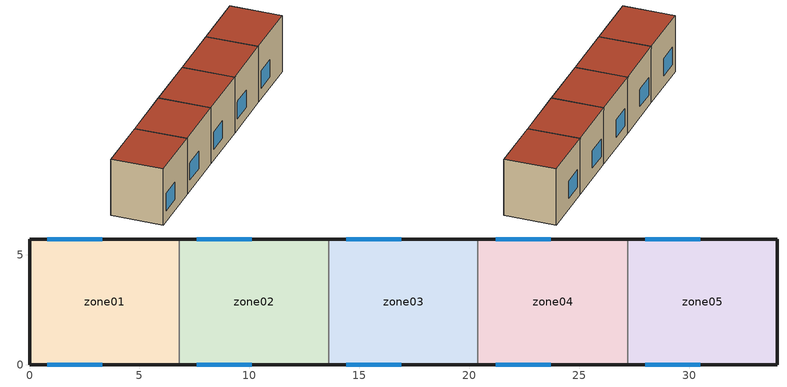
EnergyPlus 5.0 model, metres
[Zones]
zone01
 floor ground (GROUND_FLOOR): 6.8,5.7 6.8,0 0,0 0,5.7 z0
 wall outside (EXT_WALL): 6.8,5.7 0,5.7 0,0 6.8,0 z0:6.5
 wall to zone02 (ADJ_WALL): 6.8,0 6.8,5.7 z0:6.5
 window (EXT_WINDOW1): 0.8,0 3.3,0 / 3.3,5.7 0.8,5.7 z1.25:3.25
 roof outside (EXT_ROOF): 0,5.7 0,0 6.8,0 6.8,5.7 z6.5
zone02
 floor ground (GROUND_FLOOR): 13.6,5.7 13.6,0 6.8,0 6.8,5.7 z0
 wall outside (EXT_WALL): 13.6,5.7 6.8,5.7 / 6.8,0 13.6,0 z0:6.5
 wall to zone03 (ADJ_WALL): 13.6,0 13.6,5.7 z0:6.5
 wall to zone01 (ADJ_WALL): 6.8,5.7 6.8,0 z0:6.5
 window (EXT_WINDOW1): 7.6,0 10.1,0 / 10.1,5.7 7.6,5.7 z1.25:3.25
 roof outside (EXT_ROOF): 6.8,5.7 6.8,0 13.6,0 13.6,5.7 z6.5
zone03
 floor ground (GROUND_FLOOR): 20.4,5.7 20.4,0 13.6,0 13.6,5.7 z0
 wall outside (EXT_WALL): 20.4,5.7 13.6,5.7 / 13.6,0 20.4,0 z0:6.5
 wall to zone04 (ADJ_WALL): 20.4,0 20.4,5.7 z0:6.5
 wall to zone02 (ADJ_WALL): 13.6,5.7 13.6,0 z0:6.5
 window (EXT_WINDOW1): 14.4,0 16.9,0 / 16.9,5.7 14.4,5.7 z1.25:3.25
 roof outside (EXT_ROOF): 13.6,5.7 13.6,0 20.4,0 20.4,5.7 z6.5
zone04
 floor ground (GROUND_FLOOR): 27.2,5.7 27.2,0 20.4,0 20.4,5.7 z0
 wall outside (EXT_WALL): 27.2,5.7 20.4,5.7 / 20.4,0 27.2,0 z0:6.5
 wall to zone05 (ADJ_WALL): 27.2,0 27.2,5.7 z0:6.5
 wall to zone03 (ADJ_WALL): 20.4,5.7 20.4,0 z0:6.5
 window (EXT_WINDOW1): 21.2,0 23.7,0 / 23.7,5.7 21.2,5.7 z1.25:3.25
 roof outside (EXT_ROOF): 20.4,5.7 20.4,0 27.2,0 27.2,5.7 z6.5
zone05
 floor ground (GROUND_FLOOR): 34,5.7 34,0 27.2,0 27.2,5.7 z0
 wall outside (EXT_WALL): 27.2,0 34,0 34,5.7 27.2,5.7 z0:6.5
 wall to zone04 (ADJ_WALL): 27.2,5.7 27.2,0 z0:6.5
 window (EXT_WINDOW1): 28,0 30.5,0 / 30.5,5.7 28,5.7 z1.25:3.25
 roof outside (EXT_ROOF): 27.2,5.7 27.2,0 34,0 34,5.7 z6.5
[Building]
TRNSYS18: North Axis {deg}=0; Terrain=City; Loads Convergence Tolerance Value=0; Temperature Convergence Tolerance Value {deltaC}=0; Solar Distribution=FullInteriorAndExterior; Maximum Number of Warmup Days=0
[Site:Location]
not used: Latitude {deg}=0; Longitude {deg}=0; Time Zone {hr}=0; Elevation {m}=0
[Construction]
GROUND_FLOOR; EXT_WALL; EXT_ROOF; ADJ_WALL; EXT_WINDOW1: 
[WindowProperty:ShadingControl]
ESHADE=0; ISHADE=INPUT 1*MAX_ISHADE : SHADECNTRL=ISHADE_INTERNAL
[SurfaceProperty:OtherSideCoefficients]
BOUNDARY=IDENTICAL; BOUNDARY=INPUT 1*TBOUNDARY; BOUNDARY=INPUT 1*TBOUNDARY_2; BOUNDARY=INPUT 1*TBOUNDARY_3; BOUNDARY=INPUT 1*TGROUND; BOUNDARY=20; BOUNDARY=15
[Zone] Multiplier=1
zone01; zone02; zone03; zone04; zone05
